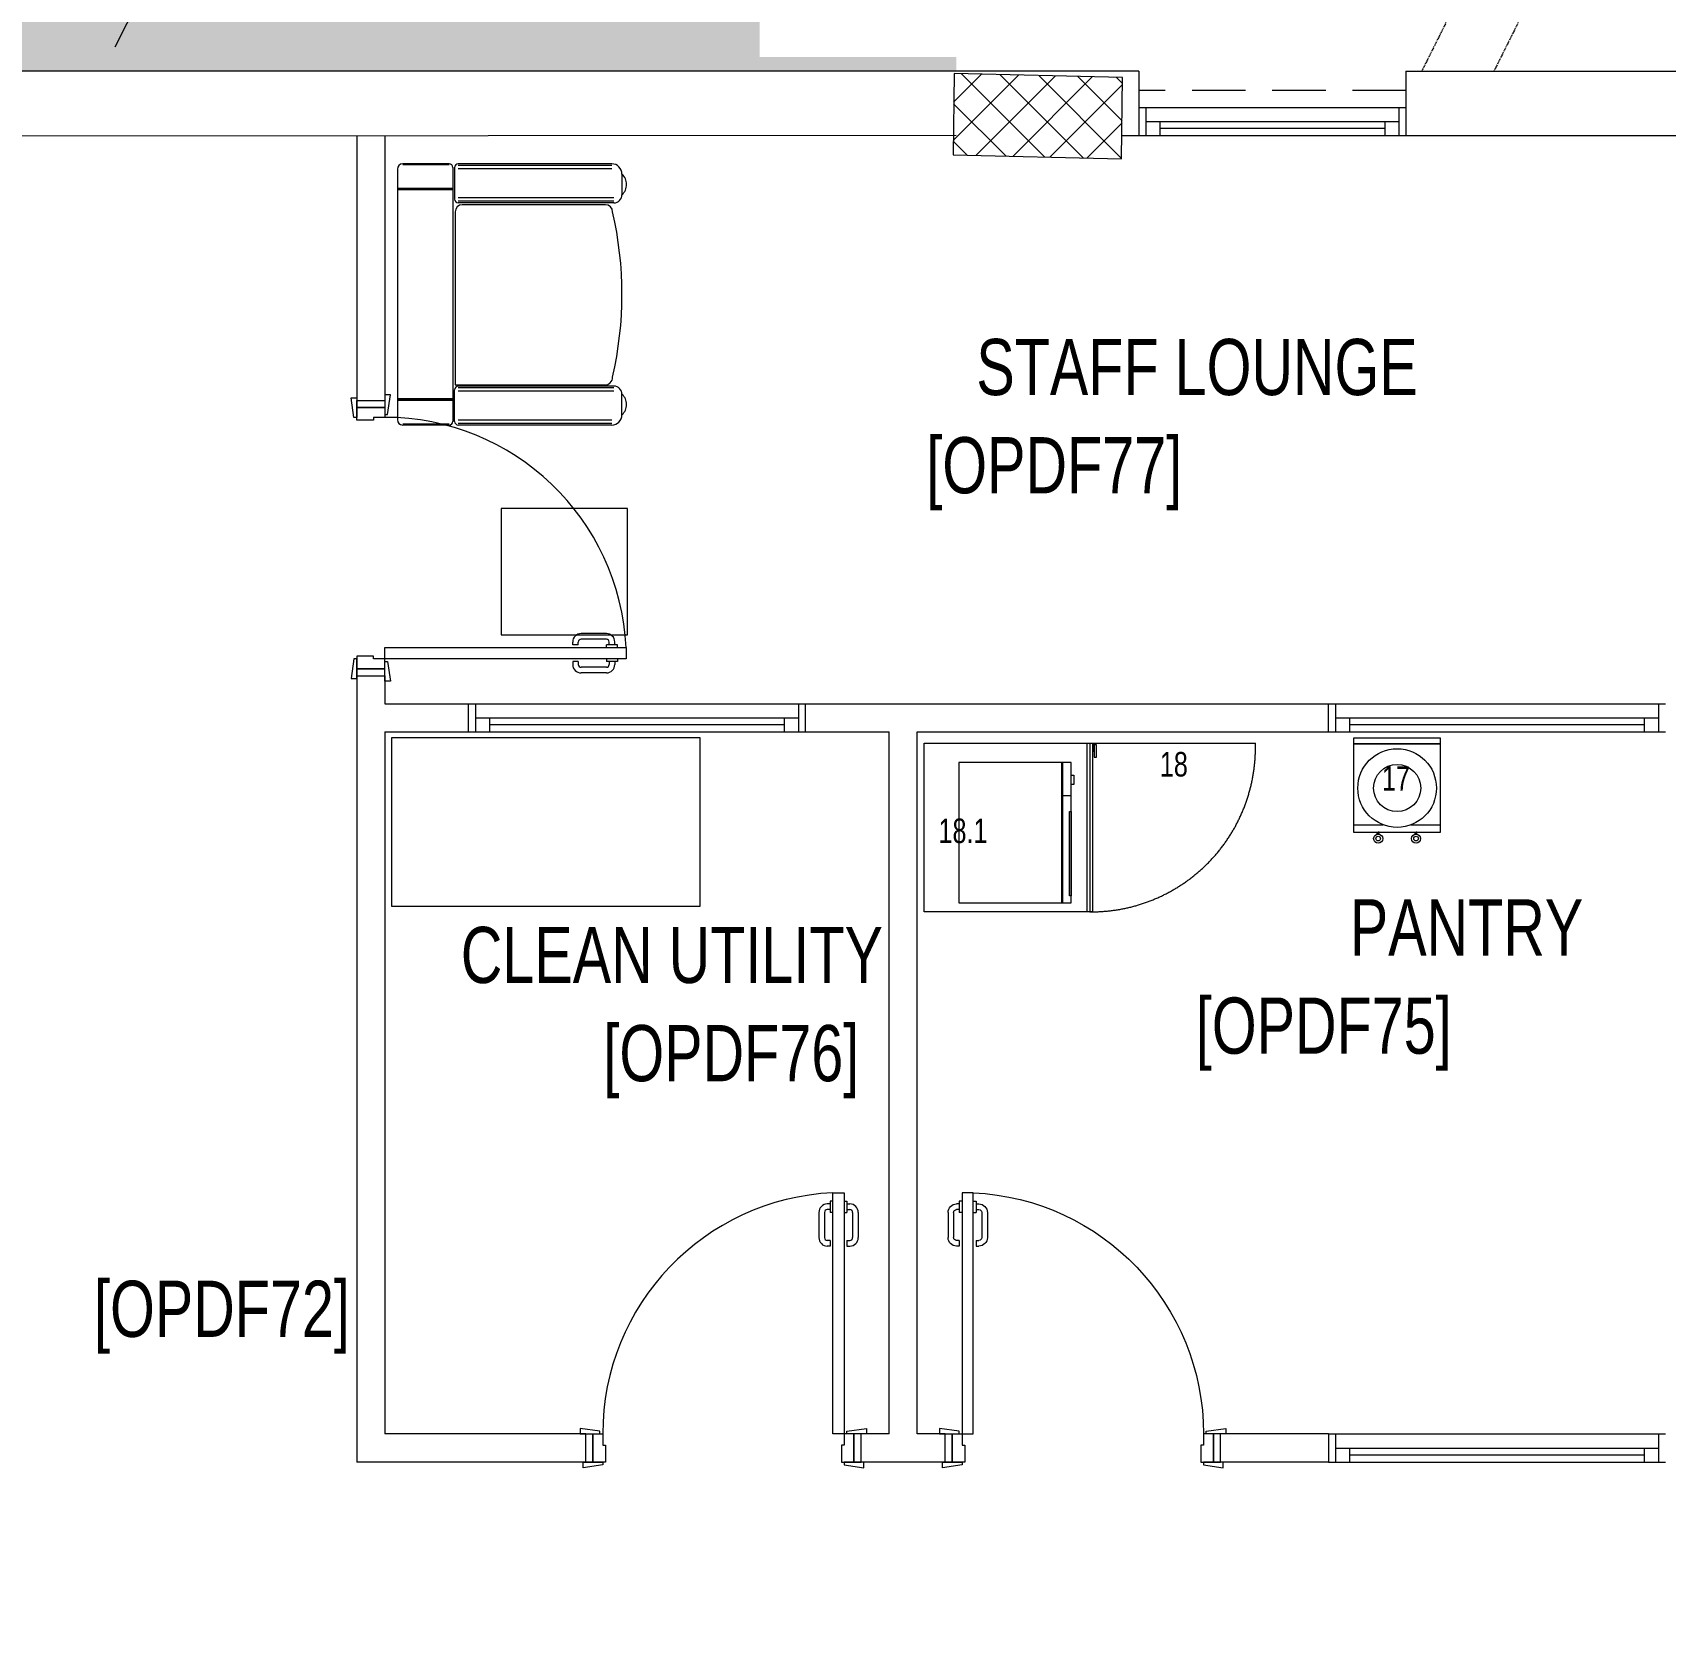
# Model space of a CAD drawing. Header units: millimetres. Extents: x -2143172 to 5255, y -610845 to 279739.
# Drawn here: x -1267271 to -1261455, y -16456 to -10728 of the extents above; entities that cross this region are included whole.
import ezdxf

# ---------------------------------------------------------------- set-up
doc = ezdxf.new("R2010")
doc.units = ezdxf.units.MM
doc.header["$LTSCALE"] = 30
for name, pattern in [('DASHED', [0.75, 0.5, -0.25]), ('HIDDEN', [9.525, 6.35, -3.175]), ('HIDDEN2', [0.1875, 0.125, -0.0625])]:
    doc.linetypes.add(name, pattern=pattern)
for name, color, linetype, lineweight in [('72_EGR_BASE_TEXT', 7, 'Continuous', 5), ('72_EGR_EQP_TAG', 142, 'Continuous', 5), ('Aluminum', 7, 'Continuous', 5), ('C-HYDR-CTCH', 6, 'Continuous', 5), ('Hatch', 252, 'Continuous', 5), ('LOADING', 163, 'Continuous', 5), ('Proj', 7, 'HIDDEN2', 5), ('Structure', 20, 'Continuous', 5), ('Walls', 32, 'Continuous', 5)]:
    doc.layers.add(name, color=color, linetype=linetype, lineweight=lineweight)
doc.layers.add('Wooden Joinery', color=7, linetype='Continuous', lineweight=5, true_color=0x521300)
doc.styles.add('X3G_ENTITY_257CFD', font='swisscl.ttf', dxfattribs={"height": 200})
doc.styles.add('X3G_ENTITY_9EC9', font='swisscl.ttf', dxfattribs={"height": 0.2})
doc.styles.add('X3G_ENTITY_9F38', font='swisscl.ttf', dxfattribs={"height": 0.2})

# ---------------------------------------------------------------- blocks, each defined once
blk = doc.blocks.new('A$C72370EFE')
at = {"layer": 'Wooden Joinery'}
for p, q in [((-0.01, -0.04), (-0.02, -0.04)), ((-0.01, -0.03), (-0.01, -0.07)), ((0, -0.03), (-0.01, -0.03)), ((0.04, -0.03), (0.05, -0.03)), ((0.05, -0.03), (0.05, -0.07)), ((0.05, -0.04), (0.06, -0.04)), ((-0.05, -0.07), (-0.05, -0.16)), ((-0.03, -0.07), (-0.03, -0.16)), ((-0.01, -0.06), (-0.02, -0.06)), ((0, -0.07), (-0.01, -0.07)), ((0.04, -0.07), (0.05, -0.07)), ((0.05, -0.06), (0.06, -0.06)), ((0.07, -0.07), (0.07, -0.16)), ((0.09, -0.07), (0.09, -0.16)), ((-0.01, -0.17), (-0.02, -0.17)), ((-0.01, -0.17), (-0.01, -0.19)), ((0.05, -0.17), (0.06, -0.17)), ((0.05, -0.17), (0.05, -0.19)), ((-0.01, -0.19), (-0.02, -0.19)), ((0.05, -0.19), (0.06, -0.19))]:
    blk.add_line(p, q, dxfattribs=at)
for centre, radius, start, end in [((-0.02, -0.07), 0.03, 90, 180), ((0.06, -0.07), 0.03, 0, 90), ((-0.02, -0.07), 0.01, 90, 180), ((0.06, -0.07), 0.01, 0, 90), ((-0.02, -0.16), 0.03, 180, 270), ((-0.02, -0.16), 0.01, 180, 270), ((0.06, -0.16), 0.01, 270, 0), ((0.06, -0.16), 0.03, 270, 0)]:
    blk.add_arc(centre, radius, start, end, dxfattribs=at)
blk = doc.blocks.new('A$C5DAD61B4')
at = {"layer": 'Wooden Joinery'}
for points in [[(80, 959.1), (80, 969.1), (10, 979.1), (10, 959.1)], [(940, 959.1), (940, 969.1), (1010, 979.1), (1010, 959.1)], [(70, 859.1), (70, 849.1), (0, 839.1), (0, 859.1)], [(120, 859.1), (120, 0), (80, 0), (80, 859.1)], [(950, 859.1), (950, 849.1), (1020, 839.1), (1020, 859.1)]]:
    blk.add_lwpolyline(points, close=True, dxfattribs=at)
for points in [[(45, 859.1), (45, 959.1), (20, 959.1), (20, 859.1), (45, 859.1)], [(45, 859.1), (80, 859.1), (80, 899.1), (90, 899.1), (90, 959.1), (45, 959.1), (45, 859.1)], [(975, 859.1), (940, 859.1), (940, 899.1), (930, 899.1), (930, 959.1), (975, 959.1), (975, 859.1)], [(975, 859.1), (975, 959.1), (1000, 959.1), (1000, 859.1), (975, 859.1)]]:
    blk.add_lwpolyline(points, dxfattribs=at)
blk.add_arc((80, 859.1), 860, 272.66603, 0, dxfattribs=at)
at = {"layer": 'Wooden Joinery', "xscale": 999.9999999998854, "yscale": 999.9999999998854, "zscale": 999.9999999998854, "rotation": 180}
blk.add_blockref('A$C72370EFE', (120, 0), dxfattribs=at)
blk = doc.blocks.new('A$C47696aed')
at = {"layer": 'Hatch'}
h = blk.add_hatch(dxfattribs=at)
h.set_pattern_fill('ANSI37', color=256, scale=30)
h.paths.add_polyline_path([(50952.7, 21917.9), (50348.7, 21909.7), (50352.6, 21621.3), (50956.6, 21629.5)])
h.paths.add_polyline_path([(43791.9, 21910.1), (43208.4, 21904.7), (43188.5, 21613.3), (43772, 21618.7)])
h.paths.add_polyline_path([(29414.9, 21902.8), (28815.8, 21898.7), (28810.1, 21605.6), (29409.2, 21609.7)])
h.paths.add_polyline_path([(36600.2, 21904.9), (35999, 21897.4), (35990.7, 21611.8), (36591.9, 21619.3)])
h.paths.add_polyline_path([(22195.7, 21912), (21589.3, 21890.2), (21603.8, 21597.6), (22210.2, 21619.5)])
h.paths.add_polyline_path([(15459.1, 21901.7), (14237.2, 21925.6), (14230.7, 21629.5), (15452.7, 21605.5)])
h.paths.add_polyline_path([(15473.2, 14701.6), (14258.2, 14685.8), (14244.7, 14393.4), (15459.7, 14409.1)])
h.paths.add_polyline_path([(15447.1, 7508.4), (14244, 7492.4), (14238.3, 7199.4), (15441.4, 7215.3)])
h.paths.add_polyline_path([(15465.6, 309.7), (14269, 298.3), (14271.8, 3.8), (15468.5, 15.2)])
h.paths.add_polyline_path([(7830.6, 311.8), (7227.1, 308.1), (7237.7, 22.6), (7841.3, 26.3)])
h.paths.add_polyline_path([(7815.2, 7509.8), (7218.4, 7511.4), (7218.2, 7210.2), (7815.1, 7208.6)])
h.paths.add_polyline_path([(7825.1, 14699.4), (7205.8, 14700.6), (7195.2, 14397.6), (7814.5, 14396.4)])
h.paths.add_polyline_path([(7801.7, 21878.7), (7201.1, 21893.2), (7197.5, 21603.6), (7798.1, 21589.1)])
h.paths.add_polyline_path([(602.6, 21876.9), (0, 21899.6), (1.9, 21611.2), (604.5, 21588.5)])
h.paths.add_polyline_path([(610.4, 7498.6), (8.3, 7491.6), (11.7, 7200), (613.7, 7206.9)])
h.paths.add_polyline_path([(627.9, 303.9), (29.5, 302.9), (34.3, 2.3), (632.7, 3.3)])
h.paths.add_polyline_path([(22214.6, 317.2), (21608.9, 304.3), (21614.6, 3.1), (22220.3, 16)])
h.paths.add_polyline_path([(22208.1, 7509.7), (21613.7, 7492.1), (21615.8, 7195.5), (22210.2, 7213.1)])
h.paths.add_polyline_path([(22199.3, 14717.7), (21600.4, 14710), (21604.4, 14409.9), (22203.4, 14417.6)])
h.paths.add_polyline_path([(29399.7, 14702.4), (28797.7, 14707.1), (28802, 14415), (29403.9, 14410.3)])
h.paths.add_polyline_path([(29403.4, 7519.8), (28799.6, 7502.2), (28813, 7202.1), (29413.1, 7223.2)])
h.paths.add_polyline_path([(29419.5, 303.8), (28815.7, 310.4), (28813.3, 24.7), (29417.2, 18.1)])
h.paths.add_polyline_path([(36618, 314.2), (36020.7, 299.7), (36029.7, 0), (36627, 14.6)])
h.paths.add_polyline_path([(36610.7, 7502.6), (36009.5, 7504.5), (36010.6, 7207.3), (36611.9, 7205.4)])
h.paths.add_polyline_path([(36574.3, 14706.4), (35993.4, 14711.1), (36013.1, 14421.3), (36594, 14416.6)])
h.paths.add_polyline_path([(43777.6, 14705.7), (43180, 14719.4), (43182, 14427.5), (43779.6, 14413.8)])
h.paths.add_polyline_path([(43778.6, 7507.1), (43210.2, 7499.5), (43212, 7205.4), (43780.5, 7213)])
h.paths.add_polyline_path([(43815.7, 310), (43210.4, 307.3), (43211.8, 2.8), (43817, 5.4)])
h.paths.add_polyline_path([(50989.9, 309.5), (50401.9, 325.5), (50388.7, 18.3), (50976.7, 2.3)])
h.paths.add_polyline_path([(50974.1, 7508.9), (50370.9, 7510), (50368.9, 7213.4), (50972.2, 7212.3)])
at = {"layer": 'C-HYDR-CTCH', "color": 4, "flags": 128}
blk.add_lwpolyline([(7798.1, 21589.1), (7801.7, 21878.7), (7201.1, 21893.2), (7197.5, 21603.6), (7798.1, 21589.1)], dxfattribs=at)
blk = doc.blocks.new('single seat')
at = {"layer": 'LOADING'}
for p, q in [((-972742.2, -381703.1), (-972742.2, -382595.5)), ((-972558.1, -381684), (-972723.2, -381684)), ((-972558.1, -381687.4), (-972723.2, -381687.4)), ((-972544.8, -381697.3), (-972544.8, -382601.1)), ((-972538.5, -381697.3), (-972538.5, -381809.5)), ((-971978.9, -381684), (-972525.2, -381684)), ((-971978.9, -381689.9), (-972525.2, -381689.9)), ((-971978.9, -381701.7), (-972525.2, -381701.7)), ((-971942.2, -381720.6), (-971942.2, -381794)), ((-972544.8, -381772.1), (-972742.2, -381772.1)), ((-972544.8, -381774.6), (-972742.2, -381774.6)), ((-972544.8, -381777.1), (-972742.2, -381777.1)), ((-971971, -381805.1), (-972525.2, -381805.1)), ((-971971, -381816.9), (-972525.2, -381816.9)), ((-971971, -381822.8), (-972525.2, -381822.8)), ((-972001, -381829.5), (-972511, -381829.5)), ((-972536.4, -381854.9), (-972536.4, -382471.4)), ((-972536.4, -382471.4), (-972003.7, -382471.4)), ((-971971, -382475.4), (-972525.2, -382475.4)), ((-972544.8, -382521), (-972742.2, -382521)), ((-972544.8, -382523.6), (-972742.2, -382523.6)), ((-972544.8, -382526.1), (-972742.2, -382526.1)), ((-972538.5, -382600.9), (-972538.5, -382488.7)), ((-971971, -382481.3), (-972525.2, -382481.3)), ((-971971, -382493.1), (-972525.2, -382493.1)), ((-971942.2, -382577.6), (-971942.2, -382504.2)), ((-971978.9, -382596.4), (-972525.2, -382596.4)), ((-972558.1, -382610.8), (-972723.2, -382610.8)), ((-972558.1, -382614.2), (-972723.2, -382614.2)), ((-971978.9, -382608.3), (-972525.2, -382608.3)), ((-971978.9, -382614.2), (-972525.2, -382614.2))]:
    blk.add_line(p, q, dxfattribs=at)
for centre, radius, start, end in [((-972723.2, -381703.1), 19.1, 90, 180), ((-972558.1, -381697.3), 13.3, 0, 90), ((-972525.2, -381697.3), 13.3, 90, 180), ((-971978.9, -381720.6), 36.6, 0, 90), ((-971976, -381757.3), 49.9, 312.64618, 47.35382), ((-972525.2, -381809.5), 13.3, 180, 270), ((-972511, -381854.9), 25.3, 90, 180), ((-972001, -381854.9), 25.3, 0, 90), ((-971971, -381794), 28.8, 270, 0), ((-973252.2, -382149.1), 1310, 347.02168, 12.97832), ((-972525.2, -382488.7), 13.3, 90, 180), ((-972003.7, -382443.3), 28.1, 270, 0), ((-971971, -382504.2), 28.8, 0, 90), ((-971976, -382540.9), 49.9, 312.64618, 47.35382), ((-972723.2, -382595.1), 19.1, 180, 270), ((-971978.9, -382577.6), 36.6, 270, 0), ((-972558.1, -382600.9), 13.3, 270, 0), ((-972525.2, -382600.9), 13.3, 180, 270)]:
    blk.add_arc(centre, radius, start, end, dxfattribs=at)
blk = doc.blocks.new('MICROWAVE')
at = {"layer": 'LOADING'}
for p, q in [((35.6435, -3.5463), (35.6435, -3.9463)), ((36.1435, -3.5463), (35.6435, -3.5463)), ((35.6883, -3.5368), (35.7218, -3.5368)), ((35.6883, -3.5463), (35.6883, -3.5368)), ((35.7218, -3.5463), (35.6883, -3.5463)), ((35.7218, -3.5368), (35.7218, -3.5463)), ((35.7624, -3.5463), (35.7624, -3.5771)), ((35.818, -3.5463), (36.1181, -3.5463)), ((35.818, -3.5523), (35.818, -3.5463)), ((36.1181, -3.5463), (36.1181, -3.5523)), ((36.1435, -3.9463), (36.1435, -3.5463)), ((35.6435, -3.5771), (36.1435, -3.5771)), ((35.6435, -3.5783), (36.1435, -3.5783)), ((35.6435, -3.5796), (36.1435, -3.5796)), ((35.6435, -3.5808), (36.1435, -3.5808)), ((36.1181, -3.5523), (35.818, -3.5523)), ((35.6435, -3.9463), (36.1435, -3.9463))]:
    blk.add_line(p, q, dxfattribs=at)
blk = doc.blocks.new('UNDER COUNTER FRIDGE')
at = {"layer": 'LOADING', "ltscale": 10}
blk.add_line((35.575, -3.49), (35.575, -2.89), dxfattribs=at)
at = {"layer": 'LOADING'}
for p, q in [((35.575, -3.47), (36.175, -3.47)), ((35.575, -4.07), (35.575, -3.47)), ((35.575, -3.48), (36.175, -3.48)), ((36.175, -3.47), (36.175, -4.07)), ((35.575, -3.49), (36.175, -3.49)), ((36.175, -4.07), (35.575, -4.07))]:
    blk.add_line(p, q, dxfattribs=at)
for points in [[(35.58, -3.4648), (35.6243, -3.4648), (35.6243, -3.4564), (35.58, -3.4564)], [(35.58, -3.47), (35.6031, -3.47), (35.6031, -3.4648), (35.58, -3.4648)]]:
    blk.add_lwpolyline(points, close=True, dxfattribs=at)
at = {"layer": 'LOADING', "linetype": 'DASHED', "ltscale": 10}
blk.add_arc((35.5899, -3.475), 0.5852, 359.51044, 91.45249, dxfattribs=at)
blk = doc.blocks.new('WATER DISPENSER1')
at = {"layer": 'LOADING'}
for p, q in [((39.296, -0.3448), (39.1904, -0.3448)), ((39.5004, -0.3448), (39.3949, -0.3448))]:
    blk.add_line(p, q, dxfattribs=at)
blk.add_lwpolyline([(39.5004, -0.6333), (39.5004, -0.3183), (39.1904, -0.3183), (39.1904, -0.6333), (39.5004, -0.6333)], dxfattribs=at)
for points in [[(39.2749, -0.3183), (39.278, -0.3183), (39.278, -0.3118), (39.2749, -0.3118)], [(39.281, -0.3183), (39.278, -0.3183), (39.278, -0.3118), (39.281, -0.3118)], [(39.4098, -0.3183), (39.4129, -0.3183), (39.4129, -0.3118), (39.4098, -0.3118)], [(39.416, -0.3183), (39.4129, -0.3183), (39.4129, -0.3118), (39.416, -0.3118)], [(39.5004, -0.6333), (39.1904, -0.6333), (39.1904, -0.6529), (39.5004, -0.6529)]]:
    blk.add_lwpolyline(points, close=True, dxfattribs=at)
for centre, radius in [((39.278, -0.2956), 0.0161), ((39.278, -0.2956), 0.00834), ((39.4129, -0.2956), 0.0161), ((39.4129, -0.2956), 0.00834), ((39.3454, -0.4758), 0.14), ((39.3454, -0.4758), 0.084)]:
    blk.add_circle(centre, radius, dxfattribs=at)

msp = doc.modelspace()

# ---------------------------------------------------------------- hatches: boundary and pattern name
at = {"layer": 'Hatch'}
h = msp.add_hatch(color=256, dxfattribs=at)
edge = h.paths.add_edge_path()
edge.add_line((-1264241.3, -3964.7), (-1269852, -3964.7))
edge.add_arc((-1259078.4, -7414.7), 11312.5, 162.2435, 163.01356)
edge.add_arc((-1259078.4, -7414.7), 11312.5, 163.01356, 192.50792)
edge.add_line((-1270122.4, -9864.7), (-1267191.3, -9864.7))
edge.add_line((-1267191.3, -9864.7), (-1264241.3, -3964.7))
h.paths.add_polyline_path([(-1263980.9, -4785.6), (-1263980.9, -3964.7), (-1264241.3, -3964.7), (-1267191.3, -9864.7), (-1263980.9, -9864.7)])
h.paths.add_polyline_path([(-1263980.9, -10814.7), (-1264680.9, -10814.7), (-1264680.9, -10614.7), (-1263980.9, -10614.7), (-1263980.9, -9864.7), (-1267191.3, -9864.7), (-1267691.3, -10864.7), (-1263980.9, -10864.7)])
edge = h.paths.add_edge_path()
edge.add_line((-1269780.9, -10814.7), (-1269867.8, -10814.7))
edge.add_arc((-1259078.4, -7414.7), 11312.5, 197.49079, 197.7565)
edge.add_line((-1269852, -10864.7), (-1267691.3, -10864.7))
edge.add_line((-1267691.3, -10864.7), (-1267191.3, -9864.7))
edge.add_line((-1267191.3, -9864.7), (-1270122.4, -9864.7))
edge.add_arc((-1259078.4, -7414.7), 11312.5, 192.50792, 196.43175)
edge.add_line((-1269928.8, -10614.7), (-1269780.9, -10614.7))
edge.add_line((-1269780.9, -10614.7), (-1269780.9, -10814.7))

# ---------------------------------------------------------------- linework, layer by layer
at = {"layer": 'Aluminum'}
for p, q in [((-1263330.7, -10994.7), (-1262379.3, -10994.7)), ((-1263305.7, -10994.7), (-1263305.7, -11094.7)), ((-1263305.7, -11044.7), (-1262404.3, -11044.7)), ((-1263255.7, -11044.7), (-1263255.7, -11094.7)), ((-1262454.3, -11044.7), (-1262454.3, -11094.7)), ((-1262404.3, -10994.7), (-1262404.3, -11094.7)), ((-1263330.7, -11094.7), (-1262379.3, -11094.7)), ((-1262454.3, -11069.7), (-1263255.7, -11069.7))]:
    msp.add_line(p, q, dxfattribs=at)
at = {"layer": 'Aluminum', "color": 5}
for p, q in [((-1265718.5, -13117.8), (-1264518.5, -13117.8)), ((-1265693.5, -13117.8), (-1265693.5, -13217.8)), ((-1264543.5, -13117.8), (-1264543.5, -13217.8)), ((-1262655.4, -13117.8), (-1261455.4, -13117.8)), ((-1262630.4, -13117.8), (-1262630.4, -13217.8)), ((-1261480.4, -13117.8), (-1261480.4, -13217.8)), ((-1265693.5, -13167.8), (-1264543.5, -13167.8)), ((-1265643.5, -13167.8), (-1265643.5, -13217.8)), ((-1264593.5, -13192.8), (-1265643.5, -13192.8)), ((-1264593.5, -13167.8), (-1264593.5, -13217.8)), ((-1262630.4, -13167.8), (-1261480.4, -13167.8)), ((-1262580.4, -13167.8), (-1262580.4, -13217.8)), ((-1261530.4, -13192.8), (-1262580.4, -13192.8)), ((-1261530.4, -13167.8), (-1261530.4, -13217.8)), ((-1265718.5, -13217.8), (-1264518.5, -13217.8)), ((-1262655.4, -13217.8), (-1261455.4, -13217.8)), ((-1262655.4, -15717.8), (-1261455.4, -15717.8)), ((-1262630.4, -15717.8), (-1262630.4, -15817.8)), ((-1261480.4, -15717.8), (-1261480.4, -15817.8)), ((-1262655.4, -15817.8), (-1261455.4, -15817.8)), ((-1262630.4, -15767.8), (-1261480.4, -15767.8)), ((-1262580.4, -15767.8), (-1262580.4, -15817.8)), ((-1261530.4, -15792.8), (-1262580.4, -15792.8)), ((-1261530.4, -15767.8), (-1261530.4, -15817.8))]:
    msp.add_line(p, q, dxfattribs=at)
at = {"layer": 'LOADING', "elevation": -0.1}
for points in [[(-1265602.6, -12872.6), (-1265152.6, -12872.6), (-1265152.6, -12422.6), (-1265602.6, -12422.6)], [(-1265993, -13238.7), (-1265993, -13838.7), (-1264893, -13838.7), (-1264893, -13238.7)]]:
    msp.add_lwpolyline(points, close=True, dxfattribs=at)
at = {"layer": 'Proj', "linetype": 'HIDDEN'}
for p, q in [((-1263570.5, -3964.7, 0), (-1267020.5, -10864.7, 0)), ((-1262379.3, -10934.2), (-1263330.7, -10934.2))]:
    msp.add_line(p, q, dxfattribs=at)
at = {"layer": 'Proj', "elevation": 0}
for points in [[(-1258873, -3964.7), (-1262323, -10864.7)], [(-1258615.9, -3964.7), (-1262065.9, -10864.7)]]:
    msp.add_lwpolyline(points, dxfattribs=at)
at = {"layer": 'Walls'}
for p, q in [((-1263330.7, -10864.7), (-1270780.9, -10864.7)), ((-1263330.7, -10864.7), (-1263330.7, -11094.7)), ((-1262379.3, -10864.7), (-1260455.8, -10864.7)), ((-1262379.3, -10864.7), (-1262379.3, -11094.7)), ((-1263980.9, -11094.7), (-1267315.9, -11096.1, 0)), ((-1266116.5, -11094.7), (-1266116.5, -12037.8)), ((-1266016.5, -11094.7), (-1266016.5, -12037.8)), ((-1263391.1, -11094.7), (-1263330.7, -11094.7)), ((-1262379.3, -11094.7), (-1261070.4, -11094.7)), ((-1266116.5, -12037.8), (-1266016.5, -12037.8)), ((-1266116.5, -13017.8), (-1266116.5, -15817.8)), ((-1266116.5, -13017.8), (-1266016.5, -13017.8)), ((-1266016.5, -13017.8), (-1266016.5, -13117.8)), ((-1266016.5, -13117.8), (-1265718.5, -13117.8)), ((-1265718.5, -13217.8), (-1265718.5, -13117.8)), ((-1264518.5, -13117.8), (-1262655.4, -13117.8)), ((-1264518.5, -13217.8), (-1264518.5, -13117.8)), ((-1262655.4, -13217.8), (-1262655.4, -13117.8)), ((-1266016.5, -13217.8), (-1266016.5, -15717.8)), ((-1266016.5, -13217.8), (-1265718.5, -13217.8)), ((-1264518.5, -13217.8), (-1264220.4, -13217.8)), ((-1264220.4, -15717.8), (-1264220.4, -13217.8)), ((-1264120.4, -15717.8), (-1264120.4, -13217.8)), ((-1264120.4, -13217.8), (-1262655.4, -13217.8)), ((-1265300.4, -15717.8), (-1266016.5, -15717.8)), ((-1265300.4, -15817.8), (-1265300.4, -15717.8)), ((-1264220.4, -15717.8), (-1264320.4, -15717.8)), ((-1264320.4, -15817.8), (-1264320.4, -15717.8)), ((-1264020.4, -15717.8), (-1264120.4, -15717.8)), ((-1264020.4, -15817.8), (-1264020.4, -15717.8)), ((-1262655.4, -15717.8), (-1263040.4, -15717.8)), ((-1263040.4, -15817.8), (-1263040.4, -15717.8)), ((-1262655.4, -15717.8), (-1262655.4, -15817.8)), ((-1265300.4, -15817.8), (-1266116.5, -15817.8)), ((-1264020.4, -15817.8), (-1264320.4, -15817.8)), ((-1262655.4, -15817.8), (-1263040.4, -15817.8))]:
    msp.add_line(p, q, dxfattribs=at)

# ---------------------------------------------------------------- block references
at = {"layer": 'LOADING'}
msp.add_blockref('single seat', (-293229.5, 370488.8, -0.1), dxfattribs=at)
at = {"layer": 'LOADING', "xscale": 1000, "yscale": 1000, "zscale": 1000}
for name, p, rotation in [('UNDER COUNTER FRIDGE', (-1260025.5, 22316.5, -0.1), 270), ('WATER DISPENSER1', (-1223065.4, -13893.6), 179.9999999999999), ('MICROWAVE', (-1260025.5, 22316.5, -0.1), 270)]:
    msp.add_blockref(name, p, dxfattribs=dict(at, rotation=rotation))
at = {"layer": 'Structure', "color": 3}
msp.add_blockref('A$C47696aed', (-1271190.2, -32767, 0), dxfattribs=at)
at = {"layer": 'Wooden Joinery'}
for p, rotation in [((-1265157.4, -13037.8), 89.99999999999999), ((-1264300.4, -14858.8), 180)]:
    msp.add_blockref('A$C5DAD61B4', p, dxfattribs=dict(at, rotation=rotation))
at = {"layer": 'Wooden Joinery', "xscale": -1, "rotation": 180}
msp.add_blockref('A$C5DAD61B4', (-1264040.4, -14858.8), dxfattribs=at)

# ---------------------------------------------------------------- texts
at = {"layer": '72_EGR_BASE_TEXT', "char_height": 200, "attachment_point": 2}
for s, insert, style in [('STAFF LOUNGE ', (-1263123.6, -11818.6, 0), 'X3G_ENTITY_9EC9'), ('[OPDF77]', (-1263632.1, -12168.3), 'X3G_ENTITY_9F38'), ('PANTRY', (-1262163.6, -13814.1, 0), 'X3G_ENTITY_9EC9'), ('CLEAN UTILITY', (-1264994, -13912.1, 0), 'X3G_ENTITY_9EC9'), ('[OPDF75]', (-1262672.1, -14163.8), 'X3G_ENTITY_9F38'), ('[OPDF76]', (-1264782.3, -14261.8), 'X3G_ENTITY_9F38'), ('[OPDF72]', (-1266596.5, -15172.1, 0), 'X3G_ENTITY_9F38')]:
    msp.add_mtext(s, dxfattribs=dict(at, insert=insert, style=style))
at = {"layer": '72_EGR_EQP_TAG', "char_height": 87.47, "attachment_point": 2, "style": 'X3G_ENTITY_257CFD'}
for s, insert in [('18', (-1263206.1, -13289.3, -0.1)), ('17', (-1262414.8, -13340.1, 0)), ('18.1', (-1263957.1, -13526.3, -0.1))]:
    msp.add_mtext(s, dxfattribs=dict(at, insert=insert))

doc.saveas('drawing.dxf')
